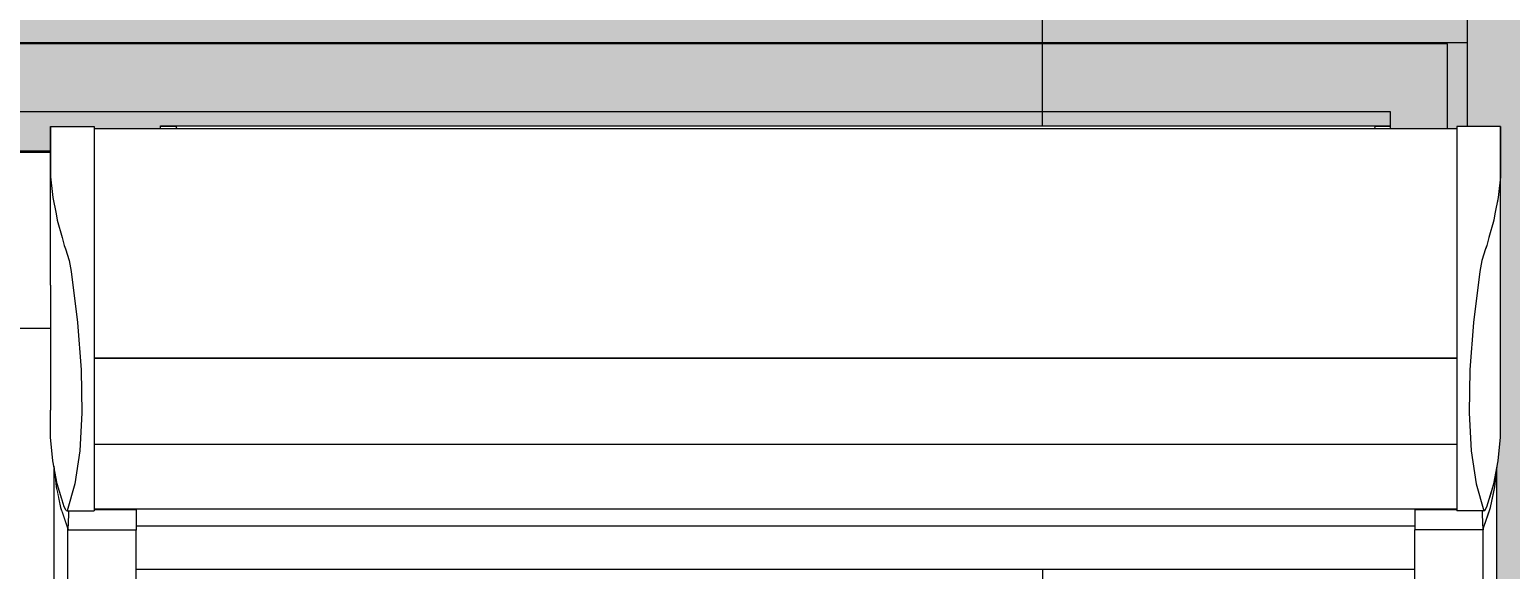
# Model space of a CAD drawing. Header units: metres. Extents: x -208 to 1512, y -277 to 123.
# Drawn here: x 1.927 to 2.8, y -11.434 to -11.116 of the extents above; entities that cross this region are included whole.
import ezdxf

# ---------------------------------------------------------------- set-up
doc = ezdxf.new("R2010")
doc.units = ezdxf.units.M
doc.header["$MEASUREMENT"] = 0
doc.linetypes.add('Wipeout_Contour', pattern=[1, 0, -1])
for name, color, linetype in [('325 Dachfenster', 7, 'Continuous'), ('330 Dachaufbau', 7, 'Continuous'), ('940 Einreichplan Bemaßung.x', 7, 'Continuous')]:
    doc.layers.add(name, color=color, linetype=linetype)
doc.styles.add('ERSTELLTER_STIL_4', font='')
doc.styles.get('ERSTELLTER_STIL_4').set_extended_font_data('Eurostile')
doc.dimstyles.new('ERSTELLTER_STIL__3', dxfattribs={"dimtxt": 0.4, "dimasz": 0.304, "dimexe": 0.18, "dimexo": 0.0625, "dimgap": 0, "dimtad": 1, "dimzin": 0, "dimdsep": 46, "dimtxsty": 'ERSTELLTER_STIL_4', "dimblk": 'ARROWHEAD_6', "dimblk1": 'ARROWHEAD_6', "dimblk2": 'ARROWHEAD_6', "dimcen": 0.09, "dimse1": 1, "dimse2": 1, "dimclrd": 256, "dimclre": 256, "dimclrt": 256, "dimazin": 0, "dimtfac": 1, "dimtdec": 4, "dimtmove": 0, "dimatfit": 3, "dimfxl": 1, "dimtolj": 1, "dimtzin": 0, "dimarcsym": 0})

# ---------------------------------------------------------------- blocks, each defined once
blk = doc.blocks.new('*D541')
at = {"layer": '940 Einreichplan Bemaßung.x', "color": 1, "linetype": 'Continuous', "lineweight": 13, "true_color": 0xfb0106}
for p, q in [((2.51628, 0.24174), (2.51645, 0.00174)), ((2.67656, -0.15815), (2.35634, 0.16163)), ((2.21645, 0.00153), (2.81645, 0.00195)), ((2.51645, 0.00174), (2.53995, -34.02522)), ((2.37984, -33.86533), (2.70006, -34.18511)), ((2.23995, -34.02543), (2.83995, -34.02502)), ((2.53995, -34.02522), (2.54012, -34.26522))]:
    blk.add_line(p, q, dxfattribs=at)
at = {"layer": '940 Einreichplan Bemaßung.x', "color": 1, "lineweight": 13, "true_color": 0xfb0106, "insert": (2.54676, -16.09357), "char_height": 0.4, "attachment_point": 7, "rotation": 270.03958, "style": 'ERSTELLTER_STIL_4'}
blk.add_mtext('\\A1;{\\pql;\\fEurostile|b0|i0|c0|p0;\\W1.000000;34,02\\fEurostile|b0|i0|c0|p0;\\W1.000000;\\A1{\\H.66x;\\S5^  ;}}', dxfattribs=at)
blk = doc.blocks.new('ARROWHEAD_6')
at = {"color": 0, "linetype": 'Continuous', "lineweight": 0}
for p, q in [((-0.5, -0.5), (0.5, 0.5)), ((0, 0), (-1, 0))]:
    blk.add_line(p, q, dxfattribs=at)
blk = doc.blocks.new('Dachfläche_27_4', base_point=(6.26, -10.4))
at = {"layer": '330 Dachaufbau', "linetype": 'Continuous', "lineweight": 0, "true_color": 0x000000}
h = blk.add_hatch(color=18, dxfattribs=at)
h.paths.add_polyline_path([(6.26, -13.58499), (3.315, -13.58499), (3.315, -11.155), (6.26, -11.155), (6.26, -10.4), (0.03813, -10.4), (0.05526, -15.07), (1.01714, -15.07), (1.01714, -14.22801), (2.76714, -14.22801), (2.76714, -15.07), (3.44551, -15.07), (3.44551, -14.22801), (5.19551, -14.22801), (5.19551, -15.07), (6.26, -15.07)])
h.paths.add_polyline_path([(1.06307, -12.8025), (1.06307, -11.20127), (2.76307, -11.20127), (2.76307, -12.8025)], flags=0)
at = {"layer": '330 Dachaufbau', "color": 7, "linetype": 'Continuous', "lineweight": 18, "flags": 128}
for points in [[(2.76307, -11.20127), (1.06307, -11.20127)], [(2.76307, -12.8025), (2.76307, -11.20127)]]:
    blk.add_lwpolyline(points, dxfattribs=at)
blk = doc.blocks.new('VELUX SlopeRoofBundle[23]_4')
at = {"color": 254, "linetype": 'Wipeout_Contour', "lineweight": 0, "ltscale": 112.662535}
blk.add_wipeout([(2.00415, -11.17253), (2.00415, -11.17275), (2.01245, -11.17275), (2.01325, -11.17324), (2.01346, -11.17423), (2.72024, -11.17423), (2.72045, -11.17324), (2.72125, -11.17275), (2.72955, -11.17275), (2.72955, -11.17253)], dxfattribs=at).dxf.layer = '325 Dachfenster'
at = {"color": 254, "linetype": 'Wipeout_Contour', "lineweight": 0, "ltscale": 91.538217}
blk.add_wipeout([(2.79445, -11.20266), (2.79445, -11.33469), (2.79445, -11.34033), (2.79449, -11.26665), (2.79449, -11.17515), (2.79449, -11.17303), (2.79448, -11.18038), (2.79447, -11.18915)], dxfattribs=at).dxf.layer = '325 Dachfenster'
at = {"color": 254, "linetype": 'Wipeout_Contour', "lineweight": 0, "ltscale": 57.429824}
blk.add_wipeout([(1.91449, -11.26665), (1.91448, -11.29204), (1.92685, -11.29204), (1.92685, -11.18833), (1.91449, -11.18833)], dxfattribs=at).dxf.layer = '325 Dachfenster'
at = {"color": 254, "linetype": 'Wipeout_Contour', "lineweight": 0, "ltscale": 46.637685}
blk.add_wipeout([(2.76885, -11.28871), (2.76885, -11.31657), (2.77647, -11.31657), (2.77855, -11.28871)], dxfattribs=at).dxf.layer = '325 Dachfenster'
at = {"color": 254, "linetype": 'Wipeout_Contour', "lineweight": 0, "ltscale": 47.005144}
blk.add_wipeout([(2.76885, -11.38382), (2.76885, -11.3998), (2.78471, -11.3998), (2.78021, -11.38382)], dxfattribs=at).dxf.layer = '325 Dachfenster'
at = {"color": 254, "linetype": 'Wipeout_Contour', "lineweight": 0, "ltscale": 56.583514}
blk.add_wipeout([(2.00415, -11.17275), (2.00415, -11.17423), (2.01346, -11.17423), (2.01325, -11.17324), (2.01245, -11.17275)], dxfattribs=at).dxf.layer = '325 Dachfenster'
at = {"color": 254, "linetype": 'Wipeout_Contour', "lineweight": 0, "ltscale": 57.478652}
blk.add_wipeout([(2.72045, -11.17324), (2.72024, -11.17423), (2.72955, -11.17423), (2.72955, -11.17275), (2.72125, -11.17275)], dxfattribs=at).dxf.layer = '325 Dachfenster'
at = {"color": 254, "linetype": 'Wipeout_Contour', "lineweight": 0, "ltscale": 46.114849}
blk.add_wipeout([(2.76885, -11.17303), (2.76885, -11.18038), (2.79448, -11.18038), (2.79449, -11.17303)], dxfattribs=at).dxf.layer = '325 Dachfenster'
at = {"color": 254, "linetype": 'Wipeout_Contour', "lineweight": 0, "ltscale": 45.459256}
blk.add_wipeout([(1.93922, -11.18762), (1.92685, -11.18762), (1.92685, -11.18833), (1.93922, -11.18833)], dxfattribs=at).dxf.layer = '325 Dachfenster'
at = {"color": 254, "linetype": 'Wipeout_Contour', "lineweight": 0, "ltscale": 57.797396}
blk.add_wipeout([(2.79055, -11.22821), (2.79055, -11.38386), (2.79315, -11.37021), (2.79315, -11.21485), (2.79124, -11.22444)], dxfattribs=at).dxf.layer = '325 Dachfenster'
at = {"color": 254, "linetype": 'Wipeout_Contour', "lineweight": 0, "ltscale": 46.540106}
blk.add_wipeout([(2.76885, -11.25859), (2.76885, -11.28871), (2.77855, -11.28871), (2.78229, -11.25859)], dxfattribs=at).dxf.layer = '325 Dachfenster'
at = {"color": 254, "linetype": 'Wipeout_Contour', "lineweight": 0, "ltscale": 113.626538}
blk.add_wipeout([(1.92685, -11.29204), (1.92685, -11.91012), (1.94135, -11.91012), (1.94135, -11.37525), (1.94115, -11.37337), (1.94115, -11.37336), (1.94055, -11.37021), (1.93925, -11.3563), (1.93925, -11.34033), (1.93923, -11.29204)], dxfattribs=at).dxf.layer = '325 Dachfenster'
at = {"color": 254, "linetype": 'Wipeout_Contour', "lineweight": 0, "ltscale": 46.928062}
blk.add_wipeout([(2.76885, -11.36444), (2.76885, -11.38382), (2.78021, -11.38382), (2.77732, -11.36444)], dxfattribs=at).dxf.layer = '325 Dachfenster'
at = {"layer": '325 Dachfenster', "linetype": 'Continuous', "lineweight": 0, "flags": 128}
blk.add_lwpolyline([(2.79449, -11.17515), (2.79449, -11.17303)], dxfattribs=at)
at = {"color": 254, "linetype": 'Wipeout_Contour', "lineweight": 0, "ltscale": 46.146131}
blk.add_wipeout([(2.76885, -11.18038), (2.76885, -11.18915), (2.79447, -11.18915), (2.79448, -11.18038)], dxfattribs=at).dxf.layer = '325 Dachfenster'
at = {"color": 254, "linetype": 'Wipeout_Contour', "lineweight": 0, "ltscale": 57.278042}
blk.add_wipeout([(1.92685, -11.18833), (1.92685, -11.29204), (1.93923, -11.29204), (1.93922, -11.26665), (1.93922, -11.18833)], dxfattribs=at).dxf.layer = '325 Dachfenster'
at = {"color": 254, "linetype": 'Wipeout_Contour', "lineweight": 0, "ltscale": 57.720491}
blk.add_wipeout([(2.7935, -11.21128), (2.79315, -11.21485), (2.79315, -11.37021), (2.79445, -11.3563), (2.79445, -11.20266)], dxfattribs=at).dxf.layer = '325 Dachfenster'
at = {"color": 254, "linetype": 'Wipeout_Contour', "lineweight": 0, "ltscale": 46.822812}
blk.add_wipeout([(2.76885, -11.34196), (2.76885, -11.36444), (2.77732, -11.36444), (2.77604, -11.34196)], dxfattribs=at).dxf.layer = '325 Dachfenster'
at = {"color": 254, "linetype": 'Wipeout_Contour', "lineweight": 0, "ltscale": 46.183179}
blk.add_wipeout([(2.76885, -11.18915), (2.76885, -11.19947), (2.79446, -11.19947), (2.79447, -11.18915)], dxfattribs=at).dxf.layer = '325 Dachfenster'
at = {"color": 254, "linetype": 'Wipeout_Contour', "lineweight": 0, "ltscale": 56.908278}
blk.add_wipeout([(1.94315, -11.22821), (1.94315, -11.38386), (1.94725, -11.39735), (1.94725, -11.24324), (1.94614, -11.23858)], dxfattribs=at).dxf.layer = '325 Dachfenster'
at = {"color": 254, "linetype": 'Wipeout_Contour', "lineweight": 0, "ltscale": 46.70856}
blk.add_wipeout([(2.76885, -11.31657), (2.76885, -11.34196), (2.77604, -11.34196), (2.77647, -11.31657)], dxfattribs=at).dxf.layer = '325 Dachfenster'
at = {"color": 254, "linetype": 'Wipeout_Contour', "lineweight": 0, "ltscale": 90.144768}
blk.add_wipeout([(1.93922, -11.17515), (1.93922, -11.26665), (1.93925, -11.34033), (1.93925, -11.33469), (1.93925, -11.20266), (1.93924, -11.18915), (1.93923, -11.18038), (1.93922, -11.17303)], dxfattribs=at).dxf.layer = '325 Dachfenster'
at = {"color": 254, "linetype": 'Wipeout_Contour', "lineweight": 0, "ltscale": 138.312646}
blk.add_wipeout([(1.94725, -11.24324), (1.94725, -11.39735), (1.94836, -11.39952), (1.949, -11.3998), (1.9535, -11.38382), (1.95639, -11.36444), (1.95767, -11.34196), (1.95724, -11.31657), (1.95516, -11.28871), (1.95142, -11.25859), (1.9501, -11.25201), (1.94802, -11.24515)], dxfattribs=at).dxf.layer = '325 Dachfenster'
at = {"color": 254, "linetype": 'Wipeout_Contour', "lineweight": 0, "ltscale": 140.019798}
blk.add_wipeout([(2.78535, -11.39952), (2.78645, -11.39735), (2.78645, -11.24324), (2.78569, -11.24515), (2.78361, -11.25201), (2.78229, -11.25859), (2.77855, -11.28871), (2.77647, -11.31657), (2.77604, -11.34196), (2.77732, -11.36444), (2.78021, -11.38382), (2.78471, -11.3998)], dxfattribs=at).dxf.layer = '325 Dachfenster'
at = {"color": 254, "linetype": 'Wipeout_Contour', "lineweight": 0, "ltscale": 45.42812}
blk.add_wipeout([(1.93922, -11.17303), (1.93923, -11.18038), (1.96485, -11.18038), (1.96485, -11.17303)], dxfattribs=at).dxf.layer = '325 Dachfenster'
at = {"color": 254, "linetype": 'Wipeout_Contour', "lineweight": 0, "ltscale": 56.740671}
blk.add_wipeout([(1.93925, -11.3563), (1.94055, -11.37021), (1.94055, -11.21485), (1.9402, -11.21128), (1.93925, -11.20266)], dxfattribs=at).dxf.layer = '325 Dachfenster'
at = {"color": 254, "linetype": 'Wipeout_Contour', "lineweight": 0, "ltscale": 57.872933}
blk.add_wipeout([(2.78645, -11.39735), (2.79055, -11.38386), (2.79055, -11.22821), (2.78757, -11.23858), (2.78645, -11.24324)], dxfattribs=at).dxf.layer = '325 Dachfenster'
at = {"color": 254, "linetype": 'Wipeout_Contour', "lineweight": 0, "ltscale": 45.760917}
blk.add_wipeout([(1.95142, -11.25859), (1.95516, -11.28871), (1.96485, -11.28871), (1.96485, -11.25859)], dxfattribs=at).dxf.layer = '325 Dachfenster'
at = {"color": 254, "linetype": 'Wipeout_Contour', "lineweight": 0, "ltscale": 46.220075}
blk.add_wipeout([(1.9535, -11.38382), (1.949, -11.3998), (1.96485, -11.3998), (1.96485, -11.38382)], dxfattribs=at).dxf.layer = '325 Dachfenster'
at = {"color": 254, "linetype": 'Wipeout_Contour', "lineweight": 0, "ltscale": 46.991572}
blk.add_wipeout([(2.74405, -11.40183), (2.74405, -11.411), (2.78402, -11.411), (2.78365, -11.40183)], dxfattribs=at).dxf.layer = '325 Dachfenster'
at = {"layer": '325 Dachfenster', "linetype": 'Continuous', "lineweight": 0, "flags": 128}
for points in [[(1.93922, -11.17515), (1.93922, -11.17303)], [(2.79445, -11.34033), (2.79449, -11.26665)], [(2.79445, -11.35497), (2.79445, -11.34033)]]:
    blk.add_lwpolyline(points, dxfattribs=at)
at = {"color": 254, "linetype": 'Wipeout_Contour', "lineweight": 0, "ltscale": 45.459878}
blk.add_wipeout([(1.93923, -11.18038), (1.93924, -11.18915), (1.96485, -11.18915), (1.96485, -11.18038)], dxfattribs=at).dxf.layer = '325 Dachfenster'
at = {"color": 254, "linetype": 'Wipeout_Contour', "lineweight": 0, "ltscale": 56.820076}
blk.add_wipeout([(1.94055, -11.37021), (1.94315, -11.38386), (1.94315, -11.22821), (1.94247, -11.22444), (1.94055, -11.21485)], dxfattribs=at).dxf.layer = '325 Dachfenster'
at = {"color": 254, "linetype": 'Wipeout_Contour', "lineweight": 0, "ltscale": 57.516997}
blk.add_wipeout([(2.76885, -11.21128), (2.76885, -11.22444), (2.79124, -11.22444), (2.79315, -11.21485), (2.7935, -11.21128)], dxfattribs=at).dxf.layer = '325 Dachfenster'
at = {"color": 254, "linetype": 'Wipeout_Contour', "lineweight": 0, "ltscale": 46.157383}
blk.add_wipeout([(1.95639, -11.36444), (1.9535, -11.38382), (1.96485, -11.38382), (1.96485, -11.36444)], dxfattribs=at).dxf.layer = '325 Dachfenster'
at = {"color": 254, "linetype": 'Wipeout_Contour', "lineweight": 0, "ltscale": 46.319585}
blk.add_wipeout([(1.96485, -11.3986), (1.96485, -11.39888), (1.98965, -11.39888), (1.98965, -11.3986)], dxfattribs=at).dxf.layer = '325 Dachfenster'
at = {"color": 254, "linetype": 'Wipeout_Contour', "lineweight": 0, "ltscale": 46.952434}
blk.add_wipeout([(2.76885, -11.3986), (2.74405, -11.3986), (2.74405, -11.39888), (2.76885, -11.39888)], dxfattribs=at).dxf.layer = '325 Dachfenster'
at = {"color": 254, "linetype": 'Wipeout_Contour', "lineweight": 0, "ltscale": 48.108477}
blk.add_wipeout([(2.74405, -11.411), (2.74405, -11.98163), (2.74575, -11.98289), (2.74575, -11.411)], dxfattribs=at).dxf.layer = '325 Dachfenster'
at = {"layer": '325 Dachfenster', "linetype": 'Continuous', "lineweight": 0, "flags": 128}
for points in [[(1.93922, -11.26665), (1.93925, -11.34033)], [(1.91448, -11.29204), (1.92685, -11.29204), (1.93923, -11.29204)], [(1.93925, -11.35497), (1.93925, -11.34033)]]:
    blk.add_lwpolyline(points, dxfattribs=at)
at = {"color": 254, "linetype": 'Wipeout_Contour', "lineweight": 0, "ltscale": 45.497481}
blk.add_wipeout([(1.93924, -11.18915), (1.93925, -11.19947), (1.96485, -11.19947), (1.96485, -11.18915)], dxfattribs=at).dxf.layer = '325 Dachfenster'
at = {"color": 254, "linetype": 'Wipeout_Contour', "lineweight": 0, "ltscale": 57.442473}
blk.add_wipeout([(2.76885, -11.19947), (2.76885, -11.21128), (2.7935, -11.21128), (2.79445, -11.20266), (2.79446, -11.19947)], dxfattribs=at).dxf.layer = '325 Dachfenster'
at = {"color": 254, "linetype": 'Wipeout_Contour', "lineweight": 0, "ltscale": 56.870087}
blk.add_wipeout([(1.94247, -11.22444), (1.94315, -11.22821), (1.94614, -11.23858), (1.96485, -11.23858), (1.96485, -11.22444)], dxfattribs=at).dxf.layer = '325 Dachfenster'
at = {"color": 254, "linetype": 'Wipeout_Contour', "lineweight": 0, "ltscale": 57.594846}
blk.add_wipeout([(2.76885, -11.22444), (2.76885, -11.23858), (2.78757, -11.23858), (2.79055, -11.22821), (2.79124, -11.22444)], dxfattribs=at).dxf.layer = '325 Dachfenster'
at = {"color": 254, "linetype": 'Wipeout_Contour', "lineweight": 0, "ltscale": 46.096732}
blk.add_wipeout([(1.95639, -11.36444), (1.96485, -11.36444), (1.96485, -11.34196), (1.95767, -11.34196)], dxfattribs=at).dxf.layer = '325 Dachfenster'
at = {"color": 254, "linetype": 'Wipeout_Contour', "lineweight": 0, "ltscale": 45.789772}
blk.add_wipeout([(1.94115, -11.37336), (1.94115, -11.37337), (1.94245, -11.38562), (1.94245, -11.38018)], dxfattribs=at).dxf.layer = '325 Dachfenster'
at = {"color": 254, "linetype": 'Wipeout_Contour', "lineweight": 0, "ltscale": 70.002747}
blk.add_wipeout([(2.74405, -11.40183), (2.78365, -11.40183), (2.78365, -11.3998), (2.76885, -11.3998), (2.76885, -11.39888), (2.74405, -11.39888)], dxfattribs=at).dxf.layer = '325 Dachfenster'
at = {"layer": '325 Dachfenster', "linetype": 'Continuous', "lineweight": 0, "flags": 128}
for points in [[(2.79449, -11.26665), (2.79449, -11.17515)], [(1.93922, -11.18762), (1.92685, -11.18762), (1.91449, -11.18762)], [(1.93922, -11.18833), (1.92685, -11.18833), (1.91449, -11.18833)]]:
    blk.add_lwpolyline(points, dxfattribs=at)
at = {"color": 254, "linetype": 'Wipeout_Contour', "lineweight": 0, "ltscale": 45.820021}
blk.add_wipeout([(2.76885, -11.18173), (1.96485, -11.18173), (1.96485, -11.19042), (2.76885, -11.19042)], dxfattribs=at).dxf.layer = '325 Dachfenster'
at = {"color": 254, "linetype": 'Wipeout_Contour', "lineweight": 0, "ltscale": 56.773704}
blk.add_wipeout([(1.93925, -11.20266), (1.9402, -11.21128), (1.96485, -11.21128), (1.96485, -11.19947), (1.93925, -11.19947)], dxfattribs=at).dxf.layer = '325 Dachfenster'
at = {"color": 254, "linetype": 'Wipeout_Contour', "lineweight": 0, "ltscale": 57.366291}
blk.add_wipeout([(1.94614, -11.23858), (1.94725, -11.24324), (1.94802, -11.24515), (1.96485, -11.24515), (1.96485, -11.23858)], dxfattribs=at).dxf.layer = '325 Dachfenster'
at = {"color": 254, "linetype": 'Wipeout_Contour', "lineweight": 0, "ltscale": 58.073798}
blk.add_wipeout([(2.76885, -11.23858), (2.76885, -11.24515), (2.78569, -11.24515), (2.78645, -11.24324), (2.78757, -11.23858)], dxfattribs=at).dxf.layer = '325 Dachfenster'
at = {"color": 254, "linetype": 'Wipeout_Contour', "lineweight": 0, "ltscale": 46.023777}
blk.add_wipeout([(1.95767, -11.34196), (1.96485, -11.34196), (1.96485, -11.31657), (1.95724, -11.31657)], dxfattribs=at).dxf.layer = '325 Dachfenster'
at = {"color": 254, "linetype": 'Wipeout_Contour', "lineweight": 0, "ltscale": 57.463351}
blk.add_wipeout([(1.94245, -11.38018), (1.94245, -11.38562), (1.94515, -11.39779), (1.94515, -11.39044), (1.94315, -11.38386)], dxfattribs=at).dxf.layer = '325 Dachfenster'
at = {"color": 254, "linetype": 'Wipeout_Contour', "lineweight": 0, "ltscale": 70.574187}
blk.add_wipeout([(2.78365, -11.40183), (2.78402, -11.411), (2.7841, -11.41092), (2.78455, -11.40974), (2.78455, -11.3998), (2.78365, -11.3998)], dxfattribs=at).dxf.layer = '325 Dachfenster'
at = {"color": 254, "linetype": 'Wipeout_Contour', "lineweight": 0, "ltscale": 45.788383}
blk.add_wipeout([(1.96485, -11.17423), (1.96485, -11.18173), (2.76885, -11.18173), (2.76885, -11.17423)], dxfattribs=at).dxf.layer = '325 Dachfenster'
at = {"color": 254, "linetype": 'Wipeout_Contour', "lineweight": 0, "ltscale": 45.857052}
blk.add_wipeout([(1.96485, -11.19042), (1.96485, -11.20068), (2.76885, -11.20068), (2.76885, -11.19042)], dxfattribs=at).dxf.layer = '325 Dachfenster'
at = {"color": 254, "linetype": 'Wipeout_Contour', "lineweight": 0, "ltscale": 56.823146}
blk.add_wipeout([(1.9402, -11.21128), (1.94055, -11.21485), (1.94247, -11.22444), (1.96485, -11.22444), (1.96485, -11.21128)], dxfattribs=at).dxf.layer = '325 Dachfenster'
at = {"color": 254, "linetype": 'Wipeout_Contour', "lineweight": 0, "ltscale": 45.689651}
blk.add_wipeout([(1.94802, -11.24515), (1.9501, -11.25201), (1.96485, -11.25201), (1.96485, -11.24515)], dxfattribs=at).dxf.layer = '325 Dachfenster'
at = {"color": 254, "linetype": 'Wipeout_Contour', "lineweight": 0, "ltscale": 46.412771}
blk.add_wipeout([(2.76885, -11.24515), (2.76885, -11.25201), (2.78361, -11.25201), (2.78569, -11.24515)], dxfattribs=at).dxf.layer = '325 Dachfenster'
at = {"color": 254, "linetype": 'Wipeout_Contour', "lineweight": 0, "ltscale": 45.887802}
blk.add_wipeout([(1.95724, -11.31657), (1.96485, -11.31657), (1.96485, -11.28871), (1.95516, -11.28871)], dxfattribs=at).dxf.layer = '325 Dachfenster'
at = {"color": 254, "linetype": 'Wipeout_Contour', "lineweight": 0, "ltscale": 80.565}
blk.add_wipeout([(1.94515, -11.39779), (1.94915, -11.40974), (1.94915, -11.3998), (1.949, -11.3998), (1.94836, -11.39952), (1.94725, -11.39735), (1.94515, -11.39044)], dxfattribs=at).dxf.layer = '325 Dachfenster'
at = {"color": 254, "linetype": 'Wipeout_Contour', "lineweight": 0, "ltscale": 82.061395}
blk.add_wipeout([(2.78455, -11.40974), (2.78855, -11.39779), (2.78855, -11.39044), (2.78645, -11.39735), (2.78535, -11.39952), (2.78471, -11.3998), (2.78455, -11.3998)], dxfattribs=at).dxf.layer = '325 Dachfenster'
at = {"layer": '325 Dachfenster', "linetype": 'Continuous', "lineweight": 0, "flags": 128}
for points in [[(1.93922, -11.17303), (1.96485, -11.17303)], [(1.93922, -11.26665), (1.93922, -11.17515)], [(1.96485, -11.17423), (2.76885, -11.17423)], [(2.00415, -11.17423), (2.00415, -11.17275), (2.00415, -11.17253)], [(2.00415, -11.17253), (2.72955, -11.17253)], [(2.01245, -11.17275), (2.01325, -11.17324)], [(2.01325, -11.17324), (2.01346, -11.17423)], [(2.72045, -11.17324), (2.72024, -11.17423)], [(2.72045, -11.17324), (2.72125, -11.17275)], [(2.72955, -11.17423), (2.72955, -11.17275), (2.72955, -11.17253)], [(2.79449, -11.17303), (2.76885, -11.17303)]]:
    blk.add_lwpolyline(points, dxfattribs=at)
at = {"color": 254, "linetype": 'Wipeout_Contour', "lineweight": 0, "ltscale": 45.90002}
blk.add_wipeout([(2.76885, -11.20068), (1.96485, -11.20068), (1.96485, -11.21241), (2.76885, -11.21241)], dxfattribs=at).dxf.layer = '325 Dachfenster'
at = {"color": 254, "linetype": 'Wipeout_Contour', "lineweight": 0, "ltscale": 45.723399}
blk.add_wipeout([(1.9501, -11.25201), (1.95142, -11.25859), (1.96485, -11.25859), (1.96485, -11.25201)], dxfattribs=at).dxf.layer = '325 Dachfenster'
at = {"color": 254, "linetype": 'Wipeout_Contour', "lineweight": 0, "ltscale": 46.431123}
blk.add_wipeout([(2.76885, -11.25201), (2.76885, -11.25859), (2.78229, -11.25859), (2.78361, -11.25201)], dxfattribs=at).dxf.layer = '325 Dachfenster'
at = {"color": 254, "linetype": 'Wipeout_Contour', "lineweight": 0, "ltscale": 46.25996}
blk.add_wipeout([(1.96485, -11.28779), (1.96485, -11.3095), (2.76885, -11.3095), (2.76885, -11.28779)], dxfattribs=at).dxf.layer = '325 Dachfenster'
at = {"color": 254, "linetype": 'Wipeout_Contour', "lineweight": 0, "ltscale": 58.376038}
blk.add_wipeout([(1.94135, -11.37525), (1.94135, -11.94556), (1.94265, -11.95781), (1.94265, -11.38652), (1.94245, -11.38562)], dxfattribs=at).dxf.layer = '325 Dachfenster'
at = {"color": 254, "linetype": 'Wipeout_Contour', "lineweight": 0, "ltscale": 58.206554}
blk.add_wipeout([(2.78855, -11.39779), (2.79125, -11.38562), (2.79125, -11.38018), (2.79055, -11.38386), (2.78855, -11.39044)], dxfattribs=at).dxf.layer = '325 Dachfenster'
at = {"color": 254, "linetype": 'Wipeout_Contour', "lineweight": 0, "ltscale": 69.510293}
blk.add_wipeout([(1.94915, -11.40974), (1.9496, -11.41092), (1.94969, -11.411), (1.95005, -11.40183), (1.95005, -11.3998), (1.94915, -11.3998)], dxfattribs=at).dxf.layer = '325 Dachfenster'
at = {"color": 254, "linetype": 'Wipeout_Contour', "lineweight": 0, "ltscale": 48.130241}
blk.add_wipeout([(2.74575, -11.411), (2.74575, -11.98289), (2.78255, -11.98289), (2.78255, -11.411)], dxfattribs=at).dxf.layer = '325 Dachfenster'
at = {"layer": '325 Dachfenster', "linetype": 'Continuous', "lineweight": 0, "flags": 128}
blk.add_lwpolyline([(1.94115, -11.37337), (1.94115, -11.37336)], dxfattribs=at)
at = {"color": 254, "linetype": 'Wipeout_Contour', "lineweight": 0, "ltscale": 45.948232}
blk.add_wipeout([(1.96485, -11.21241), (1.96485, -11.22536), (2.76885, -11.22536), (2.76885, -11.21241)], dxfattribs=at).dxf.layer = '325 Dachfenster'
at = {"color": 254, "linetype": 'Wipeout_Contour', "lineweight": 0, "ltscale": 46.159549}
blk.add_wipeout([(2.76885, -11.25802), (1.96485, -11.25802), (1.96485, -11.28779), (2.76885, -11.28779)], dxfattribs=at).dxf.layer = '325 Dachfenster'
at = {"color": 254, "linetype": 'Wipeout_Contour', "lineweight": 0, "ltscale": 46.460452}
blk.add_wipeout([(2.79125, -11.38018), (2.79125, -11.38562), (2.79255, -11.37337), (2.79255, -11.37336)], dxfattribs=at).dxf.layer = '325 Dachfenster'
at = {"color": 254, "linetype": 'Wipeout_Contour', "lineweight": 0, "ltscale": 59.520843}
blk.add_wipeout([(2.78435, -11.98193), (2.78835, -11.96998), (2.78835, -11.39838), (2.78455, -11.40974), (2.78435, -11.41026)], dxfattribs=at).dxf.layer = '325 Dachfenster'
at = {"color": 254, "linetype": 'Wipeout_Contour', "lineweight": 0, "ltscale": 46.342983}
blk.add_wipeout([(1.94969, -11.411), (1.98965, -11.411), (1.98965, -11.40183), (1.95005, -11.40183)], dxfattribs=at).dxf.layer = '325 Dachfenster'
at = {"color": 254, "linetype": 'Wipeout_Contour', "lineweight": 0, "ltscale": 46.001002}
blk.add_wipeout([(1.96485, -11.22536), (1.96485, -11.23943), (2.76885, -11.23943), (2.76885, -11.22536)], dxfattribs=at).dxf.layer = '325 Dachfenster'
at = {"color": 254, "linetype": 'Wipeout_Contour', "lineweight": 0, "ltscale": 46.089107}
blk.add_wipeout([(2.76885, -11.25194), (1.96485, -11.25194), (1.96485, -11.25802), (2.76885, -11.25802)], dxfattribs=at).dxf.layer = '325 Dachfenster'
at = {"color": 254, "linetype": 'Wipeout_Contour', "lineweight": 0, "ltscale": 59.379579}
blk.add_wipeout([(2.79125, -11.38562), (2.79105, -11.38652), (2.79105, -11.95781), (2.79235, -11.94556), (2.79235, -11.37525)], dxfattribs=at).dxf.layer = '325 Dachfenster'
at = {"color": 254, "linetype": 'Wipeout_Contour', "lineweight": 0, "ltscale": 58.428044}
blk.add_wipeout([(1.94265, -11.95781), (1.94535, -11.96998), (1.94535, -11.39838), (1.94515, -11.39779), (1.94265, -11.38652)], dxfattribs=at).dxf.layer = '325 Dachfenster'
at = {"color": 254, "linetype": 'Wipeout_Contour', "lineweight": 0, "ltscale": 69.126043}
blk.add_wipeout([(1.96485, -11.3998), (1.95005, -11.3998), (1.95005, -11.40183), (1.98965, -11.40183), (1.98965, -11.39888), (1.96485, -11.39888)], dxfattribs=at).dxf.layer = '325 Dachfenster'
at = {"color": 254, "linetype": 'Wipeout_Contour', "lineweight": 0, "ltscale": 70.511482}
blk.add_wipeout([(2.78255, -11.411), (2.78255, -11.98289), (2.78435, -11.98193), (2.78435, -11.41026), (2.7841, -11.41092), (2.78402, -11.411)], dxfattribs=at).dxf.layer = '325 Dachfenster'
at = {"layer": '325 Dachfenster', "linetype": 'Continuous', "lineweight": 0, "flags": 128}
blk.add_lwpolyline([(2.79255, -11.37336), (2.79255, -11.37337)], dxfattribs=at)
at = {"color": 254, "linetype": 'Wipeout_Contour', "lineweight": 0, "ltscale": 46.040218}
blk.add_wipeout([(1.96485, -11.24551), (2.76885, -11.24551), (2.76885, -11.23943), (1.96485, -11.23943)], dxfattribs=at).dxf.layer = '325 Dachfenster'
at = {"color": 254, "linetype": 'Wipeout_Contour', "lineweight": 0, "ltscale": 46.618932}
blk.add_wipeout([(1.96485, -11.3986), (2.76885, -11.3986), (2.76885, -11.38247), (1.96485, -11.38247)], dxfattribs=at).dxf.layer = '325 Dachfenster'
at = {"color": 254, "linetype": 'Wipeout_Contour', "lineweight": 0, "ltscale": 59.459767}
blk.add_wipeout([(2.78835, -11.39838), (2.78835, -11.96998), (2.79105, -11.95781), (2.79105, -11.38652), (2.78855, -11.39779)], dxfattribs=at).dxf.layer = '325 Dachfenster'
at = {"color": 254, "linetype": 'Wipeout_Contour', "lineweight": 0, "ltscale": 58.487046}
blk.add_wipeout([(1.94915, -11.40974), (1.94535, -11.39838), (1.94535, -11.96998), (1.94935, -11.98193), (1.94935, -11.41026)], dxfattribs=at).dxf.layer = '325 Dachfenster'
at = {"layer": '325 Dachfenster', "linetype": 'Continuous', "lineweight": 0, "flags": 128}
for points in [[(1.93922, -11.17303), (1.93923, -11.18038), (1.93924, -11.18915), (1.93925, -11.19947), (1.93925, -11.20266), (1.9402, -11.21128), (1.94055, -11.21485), (1.94247, -11.22444), (1.94315, -11.22821), (1.94614, -11.23858), (1.94725, -11.24324), (1.94802, -11.24515), (1.9501, -11.25201), (1.95142, -11.25859), (1.95516, -11.28871), (1.95724, -11.31657), (1.95767, -11.34196), (1.95639, -11.36444), (1.9535, -11.38382), (1.949, -11.3998)], [(2.79449, -11.17303), (2.79448, -11.18038), (2.79447, -11.18915), (2.79446, -11.19947), (2.79445, -11.20266), (2.7935, -11.21128), (2.79315, -11.21485), (2.79124, -11.22444), (2.79055, -11.22821), (2.78757, -11.23858), (2.78645, -11.24324), (2.78569, -11.24515), (2.78361, -11.25201), (2.78229, -11.25859), (2.77855, -11.28871), (2.77647, -11.31657), (2.77604, -11.34196), (2.77732, -11.36444), (2.78021, -11.38382), (2.78471, -11.3998)], [(1.94836, -11.39952), (1.94725, -11.39735), (1.94315, -11.38386), (1.94055, -11.37021), (1.93925, -11.3563), (1.93925, -11.35497)], [(2.78535, -11.39952), (2.78645, -11.39735), (2.79055, -11.38386), (2.79315, -11.37021), (2.79445, -11.3563), (2.79445, -11.35497)], [(1.94135, -11.94556), (1.94135, -11.37525)], [(2.7841, -11.41092), (2.78455, -11.40974), (2.78855, -11.39779), (2.79125, -11.38562), (2.79255, -11.37337)], [(2.79235, -11.94556), (2.79235, -11.37525)], [(1.94836, -11.39952), (1.949, -11.3998)], [(1.949, -11.3998), (1.96485, -11.3998)], [(2.78471, -11.3998), (2.76885, -11.3998)], [(2.78365, -11.3998), (2.78365, -11.40183), (2.78402, -11.411)], [(2.78471, -11.3998), (2.78535, -11.39952)], [(2.78402, -11.411), (2.7841, -11.41092)], [(2.78435, -11.98193), (2.78435, -11.41026)]]:
    blk.add_lwpolyline(points, dxfattribs=at)
at = {"color": 254, "linetype": 'Wipeout_Contour', "lineweight": 0, "ltscale": 46.064669}
blk.add_wipeout([(1.96485, -11.24551), (1.96485, -11.25194), (2.76885, -11.25194), (2.76885, -11.24551)], dxfattribs=at).dxf.layer = '325 Dachfenster'
at = {"color": 254, "linetype": 'Wipeout_Contour', "lineweight": 0, "ltscale": 46.546063}
blk.add_wipeout([(1.96485, -11.36126), (1.96485, -11.38247), (2.76885, -11.38247), (2.76885, -11.36126)], dxfattribs=at).dxf.layer = '325 Dachfenster'
at = {"color": 254, "linetype": 'Wipeout_Contour', "lineweight": 0, "ltscale": 69.780744}
blk.add_wipeout([(1.94935, -11.41026), (1.94935, -11.98193), (1.95115, -11.98289), (1.95115, -11.411), (1.94969, -11.411), (1.9496, -11.41092)], dxfattribs=at).dxf.layer = '325 Dachfenster'
at = {"color": 254, "linetype": 'Wipeout_Contour', "lineweight": 0, "ltscale": 46.5026}
blk.add_wipeout([(1.96485, -11.36041), (1.96485, -11.36126), (2.76885, -11.36126), (2.76885, -11.36041)], dxfattribs=at).dxf.layer = '325 Dachfenster'
at = {"color": 254, "linetype": 'Wipeout_Contour', "lineweight": 0, "ltscale": 47.497501}
blk.add_wipeout([(1.95115, -11.411), (1.95115, -11.98289), (1.98795, -11.98289), (1.98795, -11.411)], dxfattribs=at).dxf.layer = '325 Dachfenster'
at = {"layer": '325 Dachfenster', "linetype": 'Continuous', "lineweight": 0, "flags": 128}
for points in [[(1.94115, -11.37337), (1.94245, -11.38562), (1.94515, -11.39779), (1.94915, -11.40974), (1.9496, -11.41092)], [(1.94969, -11.411), (1.95005, -11.40183), (1.95005, -11.3998)], [(1.94935, -11.98193), (1.94935, -11.41026)], [(1.9496, -11.41092), (1.94969, -11.411)]]:
    blk.add_lwpolyline(points, dxfattribs=at)
at = {"color": 254, "linetype": 'Wipeout_Contour', "lineweight": 0, "ltscale": 46.455466}
blk.add_wipeout([(1.96485, -11.36041), (2.76885, -11.36041), (2.76885, -11.33694), (1.96485, -11.33694)], dxfattribs=at).dxf.layer = '325 Dachfenster'
at = {"color": 254, "linetype": 'Wipeout_Contour', "lineweight": 0, "ltscale": 47.506451}
blk.add_wipeout([(1.98965, -11.411), (1.98795, -11.411), (1.98795, -11.98289), (1.98965, -11.98163)], dxfattribs=at).dxf.layer = '325 Dachfenster'
at = {"layer": '325 Dachfenster', "linetype": 'Continuous', "lineweight": 0, "flags": 128}
blk.add_lwpolyline([(1.96485, -11.36041), (2.76885, -11.36041)], dxfattribs=at)
at = {"color": 254, "linetype": 'Wipeout_Contour', "lineweight": 0, "ltscale": 46.35812}
blk.add_wipeout([(1.96485, -11.31056), (1.96485, -11.33694), (2.76885, -11.33694), (2.76885, -11.31056)], dxfattribs=at).dxf.layer = '325 Dachfenster'
at = {"color": 254, "linetype": 'Wipeout_Contour', "lineweight": 0, "ltscale": 46.733679}
blk.add_wipeout([(2.74405, -11.41923), (1.98965, -11.41923), (1.98965, -11.42272), (2.74405, -11.42272)], dxfattribs=at).dxf.layer = '325 Dachfenster'
at = {"color": 254, "linetype": 'Wipeout_Contour', "lineweight": 0, "ltscale": 46.782818}
blk.add_wipeout([(1.98965, -11.43279), (1.98965, -11.43431), (2.74405, -11.43431), (2.74405, -11.43279)], dxfattribs=at).dxf.layer = '325 Dachfenster'
at = {"color": 254, "linetype": 'Wipeout_Contour', "lineweight": 0, "ltscale": 46.30393}
blk.add_wipeout([(1.96485, -11.30971), (1.96485, -11.31028), (2.76885, -11.31028), (2.76885, -11.30971)], dxfattribs=at).dxf.layer = '325 Dachfenster'
at = {"color": 254, "linetype": 'Wipeout_Contour', "lineweight": 0, "ltscale": 46.767711}
blk.add_wipeout([(1.98965, -11.42853), (1.98965, -11.43084), (2.74405, -11.43084), (2.74405, -11.42853)], dxfattribs=at).dxf.layer = '325 Dachfenster'
at = {"color": 254, "linetype": 'Wipeout_Contour', "lineweight": 0, "ltscale": 46.302405}
blk.add_wipeout([(1.96485, -11.3095), (1.96485, -11.30971), (2.76885, -11.30971), (2.76885, -11.3095)], dxfattribs=at).dxf.layer = '325 Dachfenster'
at = {"color": 254, "linetype": 'Wipeout_Contour', "lineweight": 0, "ltscale": 46.746464}
blk.add_wipeout([(1.98965, -11.42577), (2.74405, -11.42577), (2.74405, -11.42272), (1.98965, -11.42272)], dxfattribs=at).dxf.layer = '325 Dachfenster'
at = {"color": 254, "linetype": 'Wipeout_Contour', "lineweight": 0, "ltscale": 46.776039}
blk.add_wipeout([(1.98965, -11.43084), (1.98965, -11.43279), (2.74405, -11.43279), (2.74405, -11.43084)], dxfattribs=at).dxf.layer = '325 Dachfenster'
at = {"layer": '325 Dachfenster', "linetype": 'Continuous', "lineweight": 0, "flags": 128}
blk.add_lwpolyline([(2.74405, -11.43431), (1.98965, -11.43431)], dxfattribs=at)
at = {"color": 254, "linetype": 'Wipeout_Contour', "lineweight": 0, "ltscale": 46.305583}
blk.add_wipeout([(1.96485, -11.31028), (1.96485, -11.31056), (2.76885, -11.31056), (2.76885, -11.31028)], dxfattribs=at).dxf.layer = '325 Dachfenster'
at = {"color": 254, "linetype": 'Wipeout_Contour', "lineweight": 0, "ltscale": 46.719582}
blk.add_wipeout([(1.98965, -11.41551), (1.98965, -11.41923), (2.74405, -11.41923), (2.74405, -11.41551)], dxfattribs=at).dxf.layer = '325 Dachfenster'
at = {"color": 254, "linetype": 'Wipeout_Contour', "lineweight": 0, "ltscale": 46.757809}
blk.add_wipeout([(2.74405, -11.42577), (1.98965, -11.42577), (1.98965, -11.42853), (2.74405, -11.42853)], dxfattribs=at).dxf.layer = '325 Dachfenster'
at = {"layer": '325 Dachfenster', "linetype": 'Continuous', "lineweight": 0, "flags": 128}
for points in [[(1.96485, -11.17303), (1.96485, -11.18038), (1.96485, -11.18915), (1.96485, -11.19947), (1.96485, -11.21128), (1.96485, -11.22444), (1.96485, -11.23858), (1.96485, -11.24515), (1.96485, -11.25201), (1.96485, -11.25859), (1.96485, -11.28871), (1.96485, -11.31657), (1.96485, -11.34196), (1.96485, -11.36444), (1.96485, -11.38382), (1.96485, -11.3998)], [(2.76885, -11.17303), (2.76885, -11.18038), (2.76885, -11.18915), (2.76885, -11.19947), (2.76885, -11.21128), (2.76885, -11.22444), (2.76885, -11.23858), (2.76885, -11.24515), (2.76885, -11.25201), (2.76885, -11.25859), (2.76885, -11.28871), (2.76885, -11.31657), (2.76885, -11.34196), (2.76885, -11.36444), (2.76885, -11.38382), (2.76885, -11.3998)], [(1.96485, -11.3095), (2.76885, -11.3095)]]:
    blk.add_lwpolyline(points, dxfattribs=at)
at = {"color": 254, "linetype": 'Wipeout_Contour', "lineweight": 0, "ltscale": 46.704725}
blk.add_wipeout([(1.98965, -11.41551), (2.74405, -11.41551), (2.74405, -11.41163), (1.98965, -11.41163)], dxfattribs=at).dxf.layer = '325 Dachfenster'
at = {"color": 254, "linetype": 'Wipeout_Contour', "lineweight": 0, "ltscale": 46.688102}
blk.add_wipeout([(1.98965, -11.40886), (1.98965, -11.4098), (2.74405, -11.4098), (2.74405, -11.40886)], dxfattribs=at).dxf.layer = '325 Dachfenster'
at = {"color": 254, "linetype": 'Wipeout_Contour', "lineweight": 0, "ltscale": 46.693816}
blk.add_wipeout([(1.98965, -11.41054), (1.98965, -11.41104), (2.74405, -11.41104), (2.74405, -11.41054)], dxfattribs=at).dxf.layer = '325 Dachfenster'
at = {"color": 254, "linetype": 'Wipeout_Contour', "lineweight": 0, "ltscale": 46.683305}
blk.add_wipeout([(1.98965, -11.40734), (1.98965, -11.40886), (2.74405, -11.40886), (2.74405, -11.40734)], dxfattribs=at).dxf.layer = '325 Dachfenster'
at = {"color": 254, "linetype": 'Wipeout_Contour', "lineweight": 0, "ltscale": 46.676527}
blk.add_wipeout([(1.98965, -11.40734), (2.74405, -11.40734), (2.74405, -11.40539), (1.98965, -11.40539)], dxfattribs=at).dxf.layer = '325 Dachfenster'
at = {"color": 254, "linetype": 'Wipeout_Contour', "lineweight": 0, "ltscale": 46.668199}
blk.add_wipeout([(1.98965, -11.40307), (1.98965, -11.40539), (2.74405, -11.40539), (2.74405, -11.40307)], dxfattribs=at).dxf.layer = '325 Dachfenster'
at = {"color": 254, "linetype": 'Wipeout_Contour', "lineweight": 0, "ltscale": 46.69204}
blk.add_wipeout([(1.98965, -11.41013), (1.98965, -11.41054), (2.74405, -11.41054), (2.74405, -11.41013)], dxfattribs=at).dxf.layer = '325 Dachfenster'
at = {"color": 254, "linetype": 'Wipeout_Contour', "lineweight": 0, "ltscale": 46.658299}
blk.add_wipeout([(1.98965, -11.40307), (2.74405, -11.40307), (2.74405, -11.40032), (1.98965, -11.40032)], dxfattribs=at).dxf.layer = '325 Dachfenster'
at = {"color": 254, "linetype": 'Wipeout_Contour', "lineweight": 0, "ltscale": 46.690587}
blk.add_wipeout([(2.74405, -11.4098), (1.98965, -11.4098), (1.98965, -11.41013), (2.74405, -11.41013)], dxfattribs=at).dxf.layer = '325 Dachfenster'
at = {"color": 254, "linetype": 'Wipeout_Contour', "lineweight": 0, "ltscale": 46.649533}
blk.add_wipeout([(2.74405, -11.3986), (1.98965, -11.3986), (1.98965, -11.40032), (2.74405, -11.40032)], dxfattribs=at).dxf.layer = '325 Dachfenster'
at = {"color": 254, "linetype": 'Wipeout_Contour', "lineweight": 0, "ltscale": 46.696382}
blk.add_wipeout([(1.98965, -11.41127), (1.98965, -11.41163), (2.74405, -11.41163), (2.74405, -11.41127)], dxfattribs=at).dxf.layer = '325 Dachfenster'
at = {"layer": '325 Dachfenster', "linetype": 'Continuous', "lineweight": 0, "flags": 128}
for points in [[(1.96485, -11.3986), (2.76885, -11.3986)], [(1.96485, -11.39888), (1.98965, -11.39888)], [(1.98965, -11.39888), (1.98965, -11.3986)], [(2.74405, -11.3986), (2.74405, -11.39888)], [(2.74405, -11.39888), (2.76885, -11.39888)]]:
    blk.add_lwpolyline(points, dxfattribs=at)
at = {"color": 254, "linetype": 'Wipeout_Contour', "lineweight": 0, "ltscale": 46.69537}
blk.add_wipeout([(1.98965, -11.41111), (1.98965, -11.41127), (2.74405, -11.41127), (2.74405, -11.41111)], dxfattribs=at).dxf.layer = '325 Dachfenster'
at = {"color": 254, "linetype": 'Wipeout_Contour', "lineweight": 0, "ltscale": 46.694923}
blk.add_wipeout([(2.74405, -11.41104), (1.98965, -11.41104), (1.98965, -11.41111), (2.74405, -11.41111)], dxfattribs=at).dxf.layer = '325 Dachfenster'
at = {"layer": '325 Dachfenster', "linetype": 'Continuous', "lineweight": 0, "flags": 128}
for points in [[(1.98965, -11.39888), (1.98965, -11.40183), (1.98965, -11.411)], [(2.74405, -11.39888), (2.74405, -11.40183), (2.74405, -11.411)], [(1.94969, -11.411), (1.98965, -11.411)], [(2.74405, -11.40886), (1.98965, -11.40886)], [(1.98965, -11.98163), (1.98965, -11.411)], [(2.74405, -11.98163), (2.74405, -11.411)], [(2.78402, -11.411), (2.74405, -11.411)]]:
    blk.add_lwpolyline(points, dxfattribs=at)
blk = doc.blocks.new('Dachfläche_39_4', base_point=(2.81685, -12.8025))
at = {"layer": '325 Dachfenster', "color": 7, "linetype": 'Continuous', "lineweight": 13, "true_color": 0xf4f4f4, "flags": 128}
for points in [[(2.775, -11.12349), (2.775, -10.50123)], [(1.06307, -11.12349), (1.075, -11.12349), (2.76307, -11.12349), (2.775, -11.12349)], [(2.76307, -11.1242), (1.07685, -11.1242)], [(2.76307, -11.1242), (2.76307, -11.12349)], [(2.76307, -11.1242), (2.76307, -11.17423)], [(2.775, -11.17303), (2.775, -11.12349)], [(2.72955, -11.16426), (1.12415, -11.16426)], [(2.72955, -11.17253), (2.72955, -11.16426)]]:
    blk.add_lwpolyline(points, dxfattribs=at)
at = {"layer": '325 Dachfenster', "linetype": 'Continuous', "lineweight": 0}
blk.add_blockref('VELUX SlopeRoofBundle[23]_4', (0, 0), dxfattribs=at)

msp = doc.modelspace()

# ---------------------------------------------------------------- dimensions: what is measured, and where the dimension line sits
at = {"layer": '940 Einreichplan Bemaßung.x', "color": 1, "linetype": 'Continuous', "lineweight": 13, "true_color": 0xfb0106}
dim = msp.add_linear_dim(base=(2.53995, -34.02522), p1=(0, 0), p2=(0.06647, -34.02693), angle=270.03958, dimstyle='ERSTELLTER_STIL__3', dxfattribs=at)
dim.commit()
dim.dimension.update_dxf_attribs({"geometry": '*D541', "text_midpoint": (2.8084, -17.30194), "dimtype": 160, "text_rotation": 270.03958})

# ---------------------------------------------------------------- next in the draw order: block references
at = {"layer": '330 Dachaufbau', "color": 7, "linetype": 'Continuous', "lineweight": 18}
msp.add_blockref('Dachfläche_27_4', (6.26, -10.4), dxfattribs=at)

# ---------------------------------------------------------------- next in the draw order: block references
at = {"layer": '325 Dachfenster', "color": 7, "linetype": 'Continuous', "lineweight": 13, "true_color": 0xf4f4f4}
msp.add_blockref('Dachfläche_39_4', (2.81685, -12.8025), dxfattribs=at)

doc.saveas('drawing.dxf')
